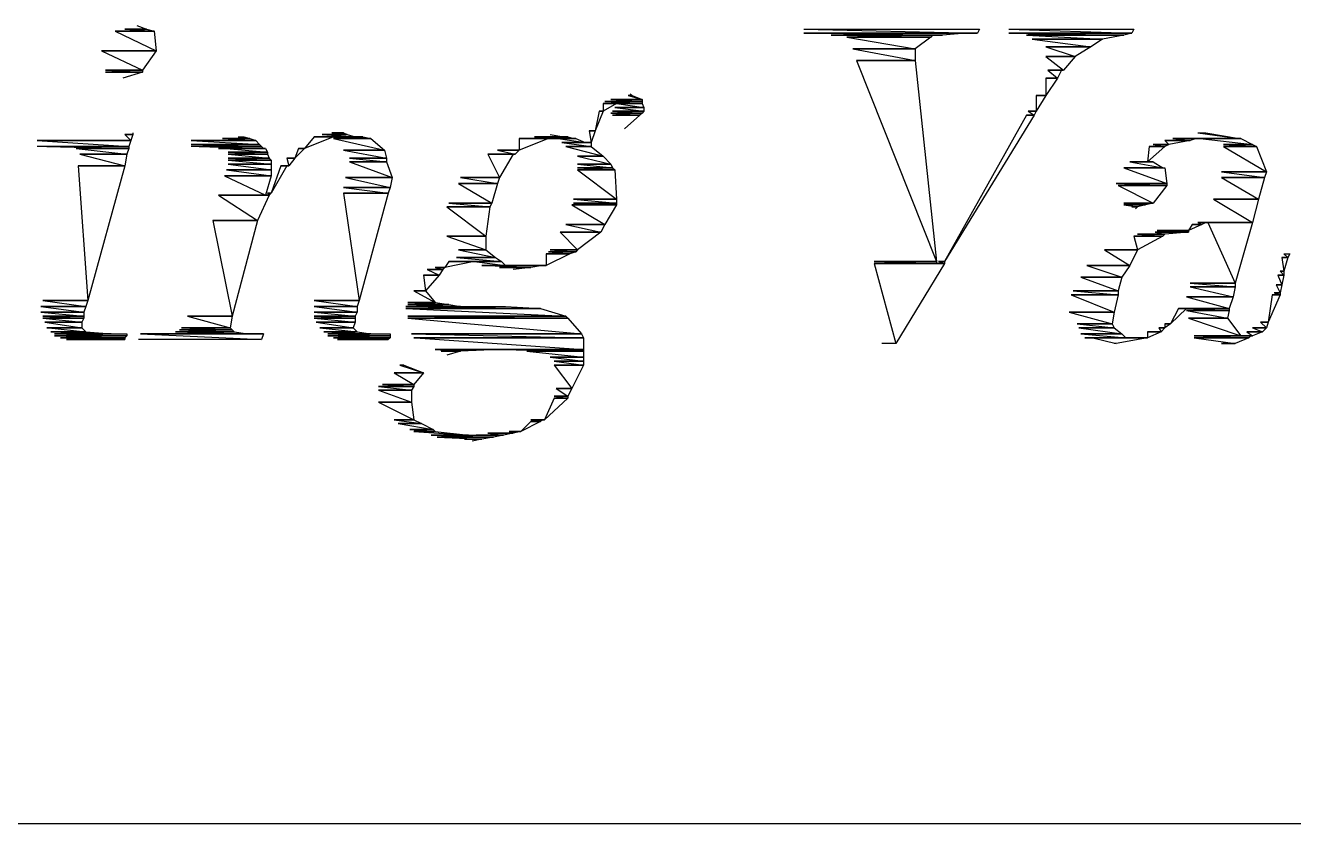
# Model space of a CAD drawing. Header units: millimetres. Extents: x 14 to 201, y 16 to 268.
# Drawn here: x 119.36 to 133.12, y 15.62 to 24.28 of the extents above; entities that cross this region are included whole.
import ezdxf

# ---------------------------------------------------------------- set-up
doc = ezdxf.new("R2010")
doc.units = ezdxf.units.MM
doc.layers.get('0').update_dxf_attribs({"linetype": 'CONTINUOUS'})

msp = doc.modelspace()

# ---------------------------------------------------------------- linework, layer by layer
at = {"color": 251}
for p, q in [((120.671, 24.2356), (120.438, 24.2356)), ((120.438, 24.2356), (120.756, 24.2149)), ((120.438, 24.2356), (120.671, 24.2356)), ((120.566, 24.2783), (120.671, 24.2356)), ((120.671, 24.2356), (120.756, 24.2149)), ((127.805, 24.2356), (129.689, 24.1928)), ((127.805, 24.2356), (129.709, 24.2356)), ((129.709, 24.2356), (129.689, 24.1928)), ((130.026, 24.2356), (131.36, 24.1928)), ((130.026, 24.2356), (131.382, 24.2356)), ((131.382, 24.2356), (131.36, 24.1928)), ((120.756, 24.2149), (120.333, 24.2149)), ((120.333, 24.2149), (120.777, 24.0027)), ((120.333, 24.2149), (120.756, 24.2149)), ((120.756, 24.2149), (120.777, 24.0027)), ((129.689, 24.1928), (127.805, 24.1928)), ((127.805, 24.1928), (129.562, 24.1928)), ((127.805, 24.1928), (129.689, 24.1928)), ((129.562, 24.1928), (128.016, 24.1928)), ((128.016, 24.1928), (129.307, 24.1722)), ((128.016, 24.1928), (129.562, 24.1928)), ((129.307, 24.1722), (128.101, 24.1722)), ((128.101, 24.1722), (129.201, 24.1722)), ((128.101, 24.1722), (129.307, 24.1722)), ((129.201, 24.1722), (128.228, 24.1722)), ((128.228, 24.1722), (129.18, 24.1515)), ((128.228, 24.1722), (129.201, 24.1722)), ((129.18, 24.1515), (128.271, 24.1515)), ((128.271, 24.1515), (129.01, 24.0247)), ((128.271, 24.1515), (129.18, 24.1515)), ((129.18, 24.1515), (129.01, 24.0247)), ((129.201, 24.1722), (129.18, 24.1515)), ((129.307, 24.1722), (129.201, 24.1722)), ((129.562, 24.1928), (129.307, 24.1722)), ((129.689, 24.1928), (129.562, 24.1928)), ((131.36, 24.1928), (130.026, 24.1928)), ((130.026, 24.1928), (131.276, 24.1722)), ((130.026, 24.1928), (131.36, 24.1928)), ((131.276, 24.1722), (130.218, 24.1722)), ((130.218, 24.1722), (131.043, 24.1294)), ((130.218, 24.1722), (131.276, 24.1722)), ((131.043, 24.1294), (130.281, 24.1294)), ((130.281, 24.1294), (130.917, 24.0454)), ((130.281, 24.1294), (131.043, 24.1294)), ((131.043, 24.1294), (130.917, 24.0454)), ((131.276, 24.1722), (131.043, 24.1294)), ((131.36, 24.1928), (131.276, 24.1722)), ((120.777, 24.0027), (120.184, 24.0027)), ((120.184, 24.0027), (120.629, 23.7918)), ((120.184, 24.0027), (120.777, 24.0027)), ((120.777, 24.0027), (120.629, 23.7918)), ((129.01, 24.0247), (128.334, 24.0247)), ((128.334, 24.0247), (129.01, 23.8966)), ((128.334, 24.0247), (129.01, 24.0247)), ((129.01, 24.0247), (129.01, 23.8966)), ((130.917, 24.0454), (130.429, 24.0454)), ((130.429, 24.0454), (130.747, 23.9393)), ((130.429, 24.0454), (130.917, 24.0454)), ((130.917, 24.0454), (130.747, 23.9393)), ((129.01, 23.8966), (128.375, 23.8966)), ((128.375, 23.8966), (129.243, 21.7165)), ((128.375, 23.8966), (129.01, 23.8966)), ((129.01, 23.8966), (129.243, 21.7165)), ((130.747, 23.9393), (130.429, 23.9393)), ((130.429, 23.9393), (130.62, 23.7918)), ((130.429, 23.9393), (130.747, 23.9393)), ((130.747, 23.9393), (130.62, 23.7918)), ((120.629, 23.7918), (120.227, 23.7918)), ((120.227, 23.7918), (120.629, 23.7698)), ((120.227, 23.7918), (120.629, 23.7918)), ((120.227, 23.7698), (120.629, 23.7698)), ((120.629, 23.7698), (120.227, 23.7698)), ((120.629, 23.7698), (120.417, 23.7064)), ((120.629, 23.7918), (120.629, 23.7698)), ((130.555, 23.7064), (130.429, 23.7064)), ((130.429, 23.7064), (130.429, 23.5162)), ((130.429, 23.7064), (130.555, 23.7064)), ((130.555, 23.7064), (130.429, 23.5162)), ((130.62, 23.7918), (130.451, 23.7918)), ((130.451, 23.7918), (130.598, 23.7918)), ((130.451, 23.7918), (130.62, 23.7918)), ((130.451, 23.7918), (130.555, 23.7064)), ((130.451, 23.7918), (130.598, 23.7918)), ((130.598, 23.7918), (130.555, 23.7064)), ((130.62, 23.7918), (130.598, 23.7918)), ((125.921, 23.5369), (125.942, 23.5162)), ((126.048, 23.4322), (125.625, 23.4322)), ((125.625, 23.4322), (125.625, 23.3467)), ((125.625, 23.4322), (125.772, 23.4322)), ((125.772, 23.4322), (125.625, 23.3467)), ((126.048, 23.4528), (125.645, 23.4528)), ((125.645, 23.4528), (126.048, 23.4528)), ((125.645, 23.4528), (126.048, 23.4528)), ((125.645, 23.4528), (126.048, 23.4322)), ((125.645, 23.4528), (126.048, 23.4528)), ((126.048, 23.4735), (125.709, 23.4735)), ((125.709, 23.4735), (126.048, 23.4528)), ((125.709, 23.4735), (126.048, 23.4735)), ((125.772, 23.4322), (126.068, 23.3894)), ((125.772, 23.4322), (126.048, 23.4322)), ((125.942, 23.5162), (125.899, 23.5162)), ((125.899, 23.5162), (126.048, 23.4735)), ((125.899, 23.5162), (125.942, 23.5162)), ((125.942, 23.5162), (126.048, 23.4735)), ((126.048, 23.4735), (126.048, 23.4528)), ((126.048, 23.4528), (126.048, 23.4322)), ((126.048, 23.4322), (126.068, 23.3894)), ((130.429, 23.5162), (130.324, 23.5162)), ((130.324, 23.5162), (130.324, 23.3467)), ((130.324, 23.5162), (130.429, 23.5162)), ((130.429, 23.5162), (130.324, 23.3467)), ((125.582, 23.3467), (125.539, 23.1345)), ((125.625, 23.3467), (125.539, 23.1345)), ((125.625, 23.3467), (125.582, 23.3467)), ((125.582, 23.3467), (125.625, 23.3467)), ((126.048, 23.3261), (125.709, 23.3261)), ((125.709, 23.3261), (126.026, 23.304)), ((125.709, 23.3261), (126.048, 23.3261)), ((126.068, 23.3467), (125.729, 23.3467)), ((125.729, 23.3467), (126.048, 23.3261)), ((125.729, 23.3467), (126.068, 23.3467)), ((125.729, 23.304), (126.026, 23.304)), ((126.026, 23.304), (125.729, 23.304)), ((126.068, 23.3894), (125.752, 23.3894)), ((125.752, 23.3894), (126.068, 23.3467)), ((125.752, 23.3894), (126.068, 23.3894)), ((126.026, 23.304), (125.858, 23.1565)), ((126.048, 23.3261), (126.026, 23.304)), ((126.068, 23.3467), (126.048, 23.3261)), ((126.068, 23.3894), (126.068, 23.3467)), ((130.218, 23.304), (129.329, 21.7165)), ((130.302, 23.304), (129.329, 21.7165)), ((130.302, 23.304), (130.218, 23.304)), ((130.218, 23.304), (130.302, 23.304)), ((130.324, 23.3467), (130.238, 23.3467)), ((130.238, 23.3467), (130.302, 23.304)), ((130.238, 23.3467), (130.324, 23.3467)), ((130.324, 23.3467), (130.302, 23.304)), ((125.539, 23.1345), (125.476, 23.1345)), ((125.476, 23.1345), (125.496, 23.0077)), ((125.476, 23.1345), (125.539, 23.1345)), ((125.539, 23.1345), (125.496, 23.0077)), ((120.501, 23.0298), (119.485, 23.0298)), ((119.485, 23.0298), (120.481, 22.9664)), ((119.485, 23.0298), (120.501, 23.0298)), ((120.523, 23.0932), (120.438, 23.0932)), ((120.438, 23.0932), (120.501, 23.0298)), ((120.438, 23.0932), (120.523, 23.0932)), ((120.501, 23.0298), (120.481, 22.9664)), ((120.523, 23.0932), (120.501, 23.0298)), ((120.523, 23.1138), (120.523, 23.0932)), ((121.857, 23.0298), (121.158, 23.0298)), ((121.158, 23.0298), (121.898, 22.9871)), ((121.158, 23.0298), (121.857, 23.0298)), ((121.898, 22.9871), (121.158, 22.9871)), ((121.158, 22.9871), (121.921, 22.9664)), ((121.158, 22.9871), (121.898, 22.9871)), ((121.857, 23.0298), (121.2, 23.0298)), ((121.2, 23.0298), (121.857, 23.0298)), ((121.2, 23.0298), (121.857, 23.0298)), ((121.792, 23.0504), (121.496, 23.0504)), ((121.496, 23.0504), (121.857, 23.0298)), ((121.496, 23.0504), (121.792, 23.0504)), ((121.666, 23.0711), (121.729, 23.0711)), ((121.666, 23.0711), (121.792, 23.0504)), ((121.666, 23.0711), (121.729, 23.0711)), ((121.729, 23.0711), (121.792, 23.0504)), ((121.792, 23.0504), (121.857, 23.0298)), ((121.857, 23.0298), (121.898, 22.9871)), ((121.898, 22.9871), (121.921, 22.9664)), ((122.491, 23.0711), (122.386, 22.9443)), ((122.703, 23.0711), (122.386, 22.9443)), ((123.02, 23.0711), (122.491, 23.0711)), ((122.491, 23.0711), (122.703, 23.0711)), ((122.936, 23.0711), (122.513, 23.0711)), ((122.513, 23.0711), (123.02, 23.0711)), ((122.513, 23.0711), (123.02, 23.0711)), ((122.851, 23.0932), (122.577, 23.0932)), ((122.577, 23.0932), (122.936, 23.0711)), ((122.577, 23.0932), (122.851, 23.0932)), ((122.809, 23.1138), (122.683, 23.1138)), ((122.683, 23.1138), (122.851, 23.0932)), ((122.683, 23.1138), (122.809, 23.1138)), ((122.703, 23.0711), (123.106, 23.0504)), ((122.703, 23.0711), (123.02, 23.0711)), ((123.106, 23.0504), (122.703, 23.0504)), ((122.703, 23.0504), (123.253, 22.9237)), ((122.703, 23.0504), (123.106, 23.0504)), ((122.787, 23.1138), (122.809, 23.1138)), ((122.809, 23.1138), (122.851, 23.0932)), ((122.851, 23.0932), (122.936, 23.0711)), ((123.02, 23.0711), (123.106, 23.0504)), ((123.106, 23.0504), (123.253, 22.9237)), ((125.032, 23.0504), (124.714, 23.0504)), ((124.714, 23.0504), (124.714, 22.9237)), ((124.714, 23.0504), (125.032, 23.0504)), ((125.032, 23.0504), (124.714, 22.9237)), ((125.306, 23.0504), (124.757, 23.0504)), ((124.757, 23.0504), (125.032, 23.0504)), ((124.757, 23.0504), (125.032, 23.0504)), ((125.243, 23.0711), (124.883, 23.0711)), ((124.883, 23.0711), (125.306, 23.0504)), ((124.883, 23.0711), (125.243, 23.0711)), ((125.2, 23.0711), (124.926, 23.0711)), ((124.926, 23.0711), (125.243, 23.0711)), ((124.926, 23.0711), (125.243, 23.0711)), ((125.032, 23.0504), (125.329, 23.0504)), ((125.032, 23.0504), (125.329, 23.0504)), ((125.053, 23.0932), (125.2, 23.0711)), ((125.329, 23.0504), (125.137, 23.0504)), ((125.137, 23.0504), (125.433, 23.0077)), ((125.137, 23.0504), (125.329, 23.0504)), ((125.433, 23.0077), (125.18, 23.0077)), ((125.18, 23.0077), (125.433, 23.0077)), ((125.18, 23.0077), (125.433, 23.0077)), ((125.18, 23.0077), (125.496, 22.9664)), ((125.18, 23.0077), (125.496, 23.0077)), ((125.243, 23.0711), (125.306, 23.0504)), ((125.329, 23.0504), (125.433, 23.0077)), ((125.496, 23.0077), (125.433, 23.0077)), ((125.433, 23.0077), (125.496, 23.0077)), ((125.433, 23.0077), (125.496, 23.0077)), ((125.496, 23.0077), (125.496, 22.9664)), ((131.763, 22.9871), (131.593, 22.9871)), ((131.593, 22.9871), (131.72, 22.9664)), ((131.593, 22.9871), (131.763, 22.9871)), ((131.995, 23.0298), (131.72, 23.0298)), ((131.72, 23.0298), (131.763, 22.9871)), ((131.72, 23.0298), (131.995, 23.0298)), ((131.763, 22.9871), (131.72, 22.9664)), ((131.995, 23.0298), (131.763, 22.9871)), ((132.059, 23.0504), (131.805, 23.0504)), ((131.805, 23.0504), (131.995, 23.0298)), ((131.805, 23.0504), (132.059, 23.0504)), ((132.525, 23.0504), (131.826, 23.0504)), ((131.826, 23.0504), (132.059, 23.0504)), ((131.826, 23.0504), (132.079, 23.0504)), ((132.525, 23.0504), (131.846, 23.0504)), ((131.846, 23.0504), (132.525, 23.0504)), ((131.846, 23.0504), (132.525, 23.0504)), ((132.059, 23.0504), (131.995, 23.0298)), ((132.079, 23.0504), (132.059, 23.0504)), ((132.079, 23.1138), (132.525, 23.0504)), ((132.079, 23.1138), (132.165, 23.1138)), ((132.079, 23.0504), (132.545, 23.0504)), ((132.079, 23.0504), (132.545, 23.0504)), ((132.545, 23.0504), (132.102, 23.0504)), ((132.102, 23.0504), (132.672, 22.9871)), ((132.102, 23.0504), (132.545, 23.0504)), ((132.165, 23.1138), (132.525, 23.0504)), ((132.672, 22.9871), (132.355, 22.9871)), ((132.355, 22.9871), (132.715, 22.9664)), ((132.355, 22.9871), (132.672, 22.9871)), ((132.545, 23.0504), (132.672, 22.9871)), ((132.672, 22.9871), (132.715, 22.9664)), ((120.481, 22.9664), (119.485, 22.9664)), ((119.592, 22.9664), (120.481, 22.9443)), ((119.592, 22.9664), (120.481, 22.9664)), ((120.481, 22.9443), (119.908, 22.9443)), ((119.908, 22.9443), (120.46, 22.881)), ((119.908, 22.9443), (120.481, 22.9443)), ((120.46, 22.881), (119.951, 22.881)), ((119.951, 22.881), (120.438, 22.7542)), ((119.951, 22.881), (120.46, 22.881)), ((120.46, 22.881), (120.438, 22.7542)), ((120.481, 22.9443), (120.46, 22.881)), ((120.481, 22.9664), (120.481, 22.9443)), ((121.921, 22.9664), (121.158, 22.9664)), ((121.243, 22.9664), (121.941, 22.9443)), ((121.243, 22.9664), (121.921, 22.9664)), ((121.941, 22.9443), (121.455, 22.9443)), ((121.455, 22.9443), (121.962, 22.9443)), ((121.455, 22.9443), (121.962, 22.9443)), ((121.962, 22.9443), (121.539, 22.9443)), ((121.539, 22.9443), (121.984, 22.903)), ((121.539, 22.9443), (121.962, 22.9443)), ((121.984, 22.903), (121.559, 22.903)), ((121.559, 22.903), (121.984, 22.881)), ((121.559, 22.903), (121.984, 22.903)), ((121.984, 22.881), (121.559, 22.881)), ((121.559, 22.881), (122.005, 22.8382)), ((121.559, 22.881), (121.984, 22.881)), ((121.921, 22.9664), (121.941, 22.9443)), ((121.962, 22.9443), (121.984, 22.903)), ((121.984, 22.903), (121.984, 22.881)), ((121.984, 22.881), (122.005, 22.8382)), ((122.321, 22.9443), (122.28, 22.8382)), ((122.386, 22.9443), (122.28, 22.8382)), ((122.386, 22.9443), (122.321, 22.9443)), ((122.321, 22.9443), (122.386, 22.9443)), ((123.253, 22.9237), (122.809, 22.9237)), ((122.809, 22.9237), (123.275, 22.8382)), ((122.809, 22.9237), (123.253, 22.9237)), ((123.253, 22.9237), (123.275, 22.8382)), ((124.671, 22.881), (124.375, 22.881)), ((124.375, 22.881), (124.65, 22.881)), ((124.375, 22.881), (124.671, 22.881)), ((124.375, 22.881), (124.503, 22.6274)), ((124.375, 22.881), (124.65, 22.881)), ((124.714, 22.9237), (124.481, 22.9237)), ((124.481, 22.9237), (124.671, 22.881)), ((124.481, 22.9237), (124.714, 22.9237)), ((124.65, 22.881), (124.503, 22.6274)), ((124.671, 22.881), (124.65, 22.881)), ((124.714, 22.9237), (124.671, 22.881)), ((125.496, 22.9664), (125.222, 22.9664)), ((125.222, 22.9664), (125.625, 22.8603)), ((125.222, 22.9664), (125.496, 22.9664)), ((125.625, 22.8603), (125.349, 22.8603)), ((125.349, 22.8603), (125.709, 22.7748)), ((125.349, 22.8603), (125.625, 22.8603)), ((125.496, 22.9664), (125.625, 22.8603)), ((125.625, 22.8603), (125.709, 22.7748)), ((131.55, 22.9664), (131.53, 22.7969)), ((131.72, 22.9664), (131.53, 22.7969)), ((131.72, 22.9664), (131.55, 22.9664)), ((131.55, 22.9664), (131.72, 22.9664)), ((132.715, 22.9664), (132.355, 22.9664)), ((132.355, 22.9664), (132.821, 22.6908)), ((132.355, 22.9664), (132.715, 22.9664)), ((132.715, 22.9664), (132.821, 22.6908)), ((120.438, 22.7542), (119.931, 22.7542)), ((119.931, 22.7542), (120.037, 21.2935)), ((119.931, 22.7542), (120.438, 22.7542)), ((120.438, 22.7542), (120.037, 21.2935)), ((122.025, 22.7114), (121.539, 22.7114)), ((121.539, 22.7114), (122.025, 22.7114)), ((121.539, 22.7114), (122.025, 22.7114)), ((121.539, 22.7114), (122.025, 22.6481)), ((121.539, 22.7114), (122.025, 22.7114)), ((122.005, 22.8382), (121.559, 22.8382)), ((121.559, 22.8382), (122.025, 22.8176)), ((121.559, 22.8382), (122.005, 22.8382)), ((122.025, 22.8176), (121.559, 22.8176)), ((121.559, 22.8176), (122.025, 22.7748)), ((121.559, 22.8176), (122.025, 22.8176)), ((122.025, 22.7748), (121.559, 22.7748)), ((121.559, 22.7748), (122.025, 22.7114)), ((121.559, 22.7748), (122.025, 22.7748)), ((122.005, 22.8382), (122.025, 22.8176)), ((122.025, 22.8176), (122.025, 22.7748)), ((122.025, 22.7748), (122.025, 22.7114)), ((122.131, 22.7542), (122.025, 22.4579)), ((122.195, 22.7542), (122.025, 22.4579)), ((122.025, 22.7114), (122.025, 22.6481)), ((122.217, 22.7542), (122.131, 22.7542)), ((122.131, 22.7542), (122.195, 22.7542)), ((122.131, 22.7542), (122.217, 22.7542)), ((122.131, 22.7542), (122.195, 22.7542)), ((122.28, 22.8382), (122.195, 22.8382)), ((122.195, 22.8382), (122.217, 22.7542)), ((122.195, 22.8382), (122.28, 22.8382)), ((122.217, 22.7542), (122.195, 22.7542)), ((122.28, 22.8382), (122.217, 22.7542)), ((123.275, 22.8382), (122.873, 22.8382)), ((122.873, 22.8382), (123.275, 22.7969)), ((122.873, 22.8382), (123.275, 22.8382)), ((123.275, 22.7969), (122.873, 22.7969)), ((122.873, 22.7969), (123.339, 22.6274)), ((122.873, 22.7969), (123.275, 22.7969)), ((123.275, 22.8382), (123.275, 22.7969)), ((123.275, 22.7969), (123.339, 22.6274)), ((125.709, 22.7748), (125.349, 22.7748)), ((125.349, 22.7748), (125.729, 22.7335)), ((125.349, 22.7748), (125.709, 22.7748)), ((125.729, 22.7335), (125.349, 22.7335)), ((125.349, 22.7335), (125.752, 22.7114)), ((125.349, 22.7335), (125.729, 22.7335)), ((125.752, 22.7114), (125.349, 22.7114)), ((125.349, 22.7114), (125.772, 22.3945)), ((125.349, 22.7114), (125.752, 22.7114)), ((125.709, 22.7748), (125.729, 22.7335)), ((125.729, 22.7335), (125.752, 22.7114)), ((125.752, 22.7114), (125.772, 22.3945)), ((131.699, 22.7335), (131.276, 22.7335)), ((131.276, 22.7335), (131.72, 22.7335)), ((131.276, 22.7335), (131.72, 22.7335)), ((131.276, 22.7335), (131.742, 22.564)), ((131.276, 22.7335), (131.72, 22.7335)), ((131.53, 22.7969), (131.34, 22.7969)), ((131.34, 22.7969), (131.699, 22.7335)), ((131.34, 22.7969), (131.593, 22.7969)), ((131.53, 22.7969), (131.36, 22.7969)), ((131.36, 22.7969), (131.53, 22.7969)), ((131.36, 22.7969), (131.53, 22.7969)), ((131.593, 22.7969), (131.53, 22.7969)), ((131.572, 22.7969), (131.593, 22.7969)), ((131.593, 22.7969), (131.699, 22.7335)), ((131.72, 22.7335), (131.742, 22.564)), ((122.025, 22.6481), (121.518, 22.6481)), ((121.518, 22.6481), (121.962, 22.4372)), ((121.518, 22.6481), (122.025, 22.6481)), ((122.025, 22.6481), (121.962, 22.4372)), ((123.339, 22.6274), (122.83, 22.6274)), ((122.83, 22.6274), (123.317, 22.5213)), ((122.83, 22.6274), (123.339, 22.6274)), ((123.339, 22.6274), (123.317, 22.5213)), ((124.481, 22.564), (124.058, 22.564)), ((124.058, 22.564), (124.418, 22.3518)), ((124.058, 22.564), (124.481, 22.564)), ((124.503, 22.6274), (124.079, 22.6274)), ((124.079, 22.6274), (124.481, 22.564)), ((124.079, 22.6274), (124.503, 22.6274)), ((124.481, 22.564), (124.418, 22.3518)), ((124.503, 22.6274), (124.481, 22.564)), ((131.742, 22.564), (131.191, 22.564)), ((131.191, 22.564), (131.742, 22.5419)), ((131.191, 22.564), (131.742, 22.564)), ((131.742, 22.564), (131.742, 22.5419)), ((132.821, 22.6908), (132.334, 22.6908)), ((132.334, 22.6908), (132.821, 22.6908)), ((132.334, 22.6908), (132.821, 22.6908)), ((132.334, 22.6908), (132.8, 22.6274)), ((132.334, 22.6908), (132.821, 22.6908)), ((132.8, 22.6274), (132.334, 22.6274)), ((132.334, 22.6274), (132.737, 22.3945)), ((132.334, 22.6274), (132.8, 22.6274)), ((132.8, 22.6274), (132.737, 22.3945)), ((132.821, 22.6908), (132.8, 22.6274)), ((121.962, 22.4372), (121.455, 22.4372)), ((121.455, 22.4372), (121.878, 22.1616)), ((121.455, 22.4372), (122.005, 22.4372)), ((122.005, 22.4372), (121.878, 22.1616)), ((122.005, 22.4372), (121.962, 22.4372)), ((122.025, 22.4579), (121.984, 22.4579)), ((121.984, 22.4579), (122.005, 22.4372)), ((121.984, 22.4579), (122.025, 22.4579)), ((122.025, 22.4579), (122.005, 22.4372)), ((123.317, 22.5213), (122.809, 22.5213)), ((122.809, 22.5213), (123.296, 22.4579)), ((122.809, 22.5213), (123.317, 22.5213)), ((123.296, 22.4579), (122.809, 22.4579)), ((122.809, 22.4579), (122.979, 21.2935)), ((122.809, 22.4579), (123.296, 22.4579)), ((123.296, 22.4579), (122.979, 21.2935)), ((123.317, 22.5213), (123.296, 22.4579)), ((131.742, 22.5419), (131.213, 22.5419)), ((131.213, 22.5419), (131.593, 22.3518)), ((131.213, 22.5419), (131.742, 22.5419)), ((131.742, 22.5419), (131.593, 22.3518)), ((124.397, 22.3091), (123.931, 22.3091)), ((123.931, 22.3091), (124.397, 22.3091)), ((123.931, 22.3091), (124.397, 22.3091)), ((123.931, 22.3091), (124.354, 21.9921)), ((123.931, 22.3091), (124.397, 22.3091)), ((124.418, 22.3518), (123.952, 22.3518)), ((123.952, 22.3518), (124.397, 22.3091)), ((123.952, 22.3518), (124.418, 22.3518)), ((124.397, 22.3091), (124.354, 21.9921)), ((124.418, 22.3518), (124.397, 22.3091)), ((125.772, 22.3311), (125.286, 22.3311)), ((125.286, 22.3311), (125.645, 22.1189)), ((125.286, 22.3311), (125.772, 22.3311)), ((125.772, 22.3945), (125.306, 22.3945)), ((125.306, 22.3945), (125.772, 22.3518)), ((125.306, 22.3945), (125.772, 22.3945)), ((125.772, 22.3518), (125.306, 22.3518)), ((125.306, 22.3518), (125.772, 22.3311)), ((125.306, 22.3518), (125.772, 22.3518)), ((125.772, 22.3311), (125.645, 22.1189)), ((125.772, 22.3945), (125.772, 22.3518)), ((125.772, 22.3518), (125.772, 22.3311)), ((131.593, 22.3518), (131.276, 22.3518)), ((131.276, 22.3518), (131.509, 22.3311)), ((131.276, 22.3518), (131.593, 22.3518)), ((131.509, 22.3311), (131.276, 22.3311)), ((131.276, 22.3311), (131.423, 22.3091)), ((131.276, 22.3311), (131.509, 22.3311)), ((131.36, 22.3091), (131.423, 22.3091)), ((131.423, 22.3091), (131.36, 22.3091)), ((131.423, 22.3091), (131.403, 22.2884)), ((131.509, 22.3311), (131.423, 22.3091)), ((131.593, 22.3518), (131.509, 22.3311)), ((132.737, 22.3945), (132.249, 22.3945)), ((132.249, 22.3945), (132.672, 22.1409)), ((132.249, 22.3945), (132.737, 22.3945)), ((132.737, 22.3945), (132.672, 22.1409)), ((121.878, 22.1616), (121.392, 22.1616)), ((121.392, 22.1616), (121.602, 21.1239)), ((121.392, 22.1616), (121.878, 22.1616)), ((121.878, 22.1616), (121.602, 21.1239)), ((125.603, 22.0348), (125.159, 22.0348)), ((125.159, 22.0348), (125.349, 21.8447)), ((125.159, 22.0348), (125.603, 22.0348)), ((125.645, 22.1189), (125.222, 22.1189)), ((125.222, 22.1189), (125.603, 22.0348)), ((125.222, 22.1189), (125.645, 22.1189)), ((125.603, 22.0348), (125.349, 21.8447)), ((125.645, 22.1189), (125.603, 22.0348)), ((131.975, 22.0348), (131.614, 22.0348)), ((131.614, 22.0348), (131.72, 22.0128)), ((131.614, 22.0348), (131.975, 22.0348)), ((131.975, 22.0555), (131.636, 22.0555)), ((131.636, 22.0555), (131.975, 22.0348)), ((131.636, 22.0555), (131.975, 22.0555)), ((131.975, 22.0348), (131.72, 22.0128)), ((132.016, 22.1189), (131.975, 22.0555)), ((132.122, 22.1189), (131.975, 22.0555)), ((131.975, 22.0555), (131.975, 22.0348)), ((132.122, 22.1189), (132.016, 22.1189)), ((132.016, 22.1189), (132.122, 22.1189)), ((132.672, 22.1409), (132.079, 22.1409)), ((132.079, 22.1409), (132.165, 22.1409)), ((132.079, 22.1409), (132.185, 22.1409)), ((132.079, 22.1409), (132.122, 22.1189)), ((132.079, 22.1409), (132.165, 22.1409)), ((132.165, 22.1409), (132.122, 22.1189)), ((132.185, 22.1409), (132.165, 22.1409)), ((132.185, 22.1409), (132.672, 22.1409)), ((132.185, 22.1409), (132.672, 22.1409)), ((132.185, 22.1409), (132.482, 21.4836)), ((132.185, 22.1409), (132.672, 22.1409)), ((132.672, 22.1409), (132.482, 21.4836)), ((124.354, 21.9921), (123.931, 21.9921)), ((123.931, 21.9921), (124.354, 21.9921)), ((123.931, 21.9921), (124.354, 21.9921)), ((123.931, 21.9921), (124.354, 21.8447)), ((123.931, 21.9921), (124.354, 21.9921)), ((124.354, 21.9921), (124.354, 21.8447)), ((131.699, 21.9921), (131.382, 21.9921)), ((131.382, 21.9921), (131.423, 21.8447)), ((131.382, 21.9921), (131.699, 21.9921)), ((131.72, 22.0128), (131.423, 22.0128)), ((131.423, 22.0128), (131.699, 21.9921)), ((131.423, 22.0128), (131.72, 22.0128)), ((131.699, 21.9921), (131.423, 21.8447)), ((131.72, 22.0128), (131.699, 21.9921)), ((124.46, 21.7592), (124.037, 21.7592)), ((124.037, 21.7592), (124.524, 21.7165)), ((124.037, 21.7592), (124.46, 21.7592)), ((124.354, 21.8447), (124.058, 21.8447)), ((124.058, 21.8447), (124.46, 21.7592)), ((124.058, 21.8447), (124.354, 21.8447)), ((124.46, 21.7592), (124.142, 21.7592)), ((124.142, 21.7592), (124.46, 21.7592)), ((124.142, 21.7592), (124.46, 21.7592)), ((124.354, 21.8447), (124.46, 21.7592)), ((124.46, 21.7592), (124.524, 21.7165)), ((125.264, 21.8019), (125.01, 21.8019)), ((125.01, 21.8019), (125.01, 21.6752)), ((125.01, 21.8019), (125.264, 21.8019)), ((125.264, 21.8019), (125.01, 21.6752)), ((125.329, 21.8226), (125.032, 21.8226)), ((125.032, 21.8226), (125.264, 21.8019)), ((125.032, 21.8226), (125.329, 21.8226)), ((125.349, 21.8447), (125.053, 21.8447)), ((125.053, 21.8447), (125.329, 21.8226)), ((125.053, 21.8447), (125.349, 21.8447)), ((125.329, 21.8226), (125.264, 21.8019)), ((125.349, 21.8447), (125.329, 21.8226)), ((131.423, 21.8447), (131.064, 21.8447)), ((131.064, 21.8447), (131.423, 21.8447)), ((131.064, 21.8447), (131.423, 21.8447)), ((131.064, 21.8447), (131.34, 21.6752)), ((131.064, 21.8447), (131.423, 21.8447)), ((131.423, 21.8447), (131.34, 21.6752)), ((133.054, 21.7592), (132.99, 21.7592)), ((132.99, 21.7592), (133.011, 21.6118)), ((132.99, 21.7592), (133.054, 21.7592)), ((133.011, 21.8019), (133.054, 21.7592)), ((133.011, 21.8019), (133.074, 21.8019)), ((133.054, 21.7592), (133.011, 21.6118)), ((133.074, 21.8019), (133.054, 21.7592)), ((123.888, 21.6324), (123.719, 21.6324)), ((123.719, 21.6324), (123.846, 21.569)), ((123.719, 21.6324), (123.888, 21.6324)), ((123.909, 21.6531), (123.804, 21.6531)), ((123.804, 21.6531), (123.888, 21.6324)), ((123.804, 21.6531), (123.909, 21.6531)), ((123.888, 21.6324), (123.846, 21.569)), ((123.909, 21.6531), (123.888, 21.6324)), ((123.952, 21.7165), (123.909, 21.6531)), ((124.228, 21.7165), (123.909, 21.6531)), ((124.524, 21.7165), (123.952, 21.7165)), ((123.952, 21.7165), (124.228, 21.7165)), ((124.228, 21.7165), (124.567, 21.6752)), ((124.228, 21.7165), (124.524, 21.7165)), ((124.567, 21.6752), (124.311, 21.6752)), ((124.311, 21.6752), (124.671, 21.6752)), ((124.311, 21.6752), (124.671, 21.6752)), ((124.671, 21.6752), (124.333, 21.6752)), ((124.333, 21.6752), (124.967, 21.6752)), ((124.333, 21.6752), (124.99, 21.6752)), ((124.967, 21.6752), (124.375, 21.6752)), ((124.375, 21.6752), (124.841, 21.6531)), ((124.375, 21.6752), (124.967, 21.6752)), ((124.503, 21.6531), (124.841, 21.6531)), ((124.841, 21.6531), (124.503, 21.6531)), ((124.524, 21.7165), (124.567, 21.6752)), ((124.841, 21.6531), (124.65, 21.6324)), ((124.99, 21.6752), (124.671, 21.6752)), ((125.01, 21.6752), (124.693, 21.6752)), ((124.693, 21.6752), (124.99, 21.6752)), ((124.693, 21.6752), (125.01, 21.6752)), ((124.967, 21.6752), (124.841, 21.6531)), ((124.99, 21.6752), (124.967, 21.6752)), ((125.01, 21.6752), (124.99, 21.6752)), ((129.243, 21.7165), (128.567, 21.7165)), ((128.567, 21.7165), (129.243, 21.6958)), ((128.567, 21.7165), (129.243, 21.7165)), ((129.243, 21.6958), (128.567, 21.6958)), ((128.567, 21.6958), (128.8, 20.8277)), ((128.567, 21.6958), (129.329, 21.6958)), ((129.329, 21.6958), (128.8, 20.8277)), ((129.243, 21.7165), (129.243, 21.6958)), ((129.329, 21.6958), (129.243, 21.6958)), ((129.329, 21.7165), (129.266, 21.7165)), ((129.266, 21.7165), (129.329, 21.6958)), ((129.266, 21.7165), (129.329, 21.7165)), ((129.329, 21.7165), (129.329, 21.6958)), ((131.34, 21.6752), (130.874, 21.6752)), ((130.874, 21.6752), (131.254, 21.547)), ((130.874, 21.6752), (131.34, 21.6752)), ((131.34, 21.6752), (131.254, 21.547)), ((133.011, 21.6118), (132.97, 21.6118)), ((132.97, 21.6118), (133.011, 21.569)), ((132.97, 21.6118), (133.011, 21.6118)), ((133.011, 21.6118), (133.011, 21.569)), ((123.846, 21.569), (123.676, 21.569)), ((123.676, 21.569), (123.698, 21.3996)), ((123.676, 21.569), (123.846, 21.569)), ((123.846, 21.569), (123.698, 21.3996)), ((131.254, 21.547), (130.81, 21.547)), ((130.81, 21.547), (131.213, 21.3996)), ((130.81, 21.547), (131.254, 21.547)), ((131.254, 21.547), (131.213, 21.3996)), ((132.482, 21.4836), (131.995, 21.4836)), ((131.995, 21.4836), (132.482, 21.4423)), ((131.995, 21.4836), (132.482, 21.4836)), ((132.482, 21.4836), (132.482, 21.4423)), ((133.011, 21.569), (132.947, 21.569)), ((132.947, 21.569), (132.99, 21.4629)), ((132.947, 21.569), (133.011, 21.569)), ((133.011, 21.569), (132.99, 21.4629)), ((123.698, 21.3996), (123.571, 21.3996)), ((123.571, 21.3996), (123.804, 21.2728)), ((123.571, 21.3996), (123.698, 21.3996)), ((123.698, 21.3996), (123.804, 21.2728)), ((131.213, 21.3568), (130.704, 21.3568)), ((130.704, 21.3568), (131.17, 21.1667)), ((130.704, 21.3568), (131.213, 21.3568)), ((131.213, 21.3996), (130.725, 21.3996)), ((130.725, 21.3996), (131.213, 21.3568)), ((130.725, 21.3996), (131.213, 21.3996)), ((131.213, 21.3568), (131.17, 21.1667)), ((131.213, 21.3996), (131.213, 21.3568)), ((132.461, 21.3362), (131.953, 21.3362)), ((131.953, 21.3362), (132.418, 21.2094)), ((131.953, 21.3362), (132.461, 21.3362)), ((132.482, 21.4423), (131.995, 21.4423)), ((131.995, 21.4423), (132.461, 21.3362)), ((131.995, 21.4423), (132.482, 21.4423)), ((132.461, 21.3362), (132.418, 21.2094)), ((132.482, 21.4423), (132.461, 21.3362)), ((132.884, 21.3568), (132.842, 21.0606)), ((132.97, 21.3568), (132.842, 21.0606)), ((132.97, 21.3568), (132.884, 21.3568)), ((132.884, 21.3568), (132.97, 21.3568)), ((132.97, 21.3789), (132.905, 21.3789)), ((132.905, 21.3789), (132.97, 21.3568)), ((132.905, 21.3789), (132.97, 21.3789)), ((132.99, 21.4629), (132.927, 21.4629)), ((132.927, 21.4629), (132.97, 21.3789)), ((132.927, 21.4629), (132.99, 21.4629)), ((132.99, 21.4629), (132.97, 21.3789)), ((132.97, 21.3789), (132.97, 21.3568)), ((120.015, 21.2301), (119.528, 21.2301)), ((119.528, 21.2301), (119.994, 21.1667)), ((119.528, 21.2301), (120.015, 21.2301)), ((120.037, 21.2935), (119.549, 21.2935)), ((119.549, 21.2935), (120.015, 21.2301)), ((119.549, 21.2935), (120.037, 21.2935)), ((120.015, 21.2301), (119.994, 21.1667)), ((120.037, 21.2935), (120.015, 21.2301)), ((122.979, 21.2935), (122.491, 21.2935)), ((122.491, 21.2935), (122.957, 21.2301)), ((122.491, 21.2935), (122.979, 21.2935)), ((122.957, 21.2301), (122.491, 21.2301)), ((122.491, 21.2301), (122.957, 21.1667)), ((122.491, 21.2301), (122.957, 21.2301)), ((122.979, 21.2935), (122.957, 21.2301)), ((122.957, 21.2301), (122.957, 21.1667)), ((124.079, 21.2301), (123.486, 21.2301)), ((123.486, 21.2301), (124.27, 21.2301)), ((123.486, 21.2301), (124.27, 21.2301)), ((123.486, 21.2301), (124.947, 21.2094)), ((123.486, 21.2301), (124.567, 21.2301)), ((124.947, 21.2094), (123.486, 21.2094)), ((123.486, 21.2094), (125.222, 21.1239)), ((123.486, 21.2094), (124.947, 21.2094)), ((123.804, 21.2728), (123.508, 21.2728)), ((123.508, 21.2728), (123.952, 21.2507)), ((123.508, 21.2728), (123.804, 21.2728)), ((123.952, 21.2507), (123.508, 21.2507)), ((123.508, 21.2507), (124.079, 21.2301)), ((123.508, 21.2507), (123.952, 21.2507)), ((123.804, 21.2728), (123.952, 21.2507)), ((123.952, 21.2507), (124.079, 21.2301)), ((124.567, 21.2301), (124.947, 21.2094)), ((124.947, 21.2094), (125.222, 21.1239)), ((131.869, 21.2094), (131.783, 21.0399)), ((131.953, 21.2094), (131.783, 21.0399)), ((132.418, 21.2094), (131.869, 21.2094)), ((131.869, 21.2094), (131.953, 21.2094)), ((131.953, 21.2094), (132.418, 21.1873)), ((131.953, 21.2094), (132.418, 21.2094)), ((132.418, 21.2094), (132.418, 21.1873)), ((119.994, 21.1667), (119.528, 21.1667)), ((119.528, 21.1667), (119.994, 21.1239)), ((119.528, 21.1667), (119.994, 21.1667)), ((119.994, 21.1239), (119.549, 21.1239)), ((119.549, 21.1239), (119.994, 21.1033)), ((119.549, 21.1239), (119.994, 21.1239)), ((119.994, 21.1033), (119.549, 21.1033)), ((119.549, 21.1033), (119.972, 21.0606)), ((119.549, 21.1033), (119.994, 21.1033)), ((119.972, 21.0606), (119.571, 21.0606)), ((119.571, 21.0606), (119.972, 20.9972)), ((119.571, 21.0606), (119.972, 21.0606)), ((119.994, 21.1033), (119.972, 21.0606)), ((119.972, 21.0606), (119.972, 20.9972)), ((119.994, 21.1667), (119.994, 21.1239)), ((119.994, 21.1239), (119.994, 21.1033)), ((121.602, 21.1239), (121.116, 21.1239)), ((121.116, 21.1239), (121.582, 20.9972)), ((121.116, 21.1239), (121.602, 21.1239)), ((121.602, 21.1239), (121.582, 20.9972)), ((122.957, 21.1667), (122.491, 21.1667)), ((122.491, 21.1667), (122.936, 21.1239)), ((122.491, 21.1667), (122.957, 21.1667)), ((122.936, 21.1239), (122.491, 21.1239)), ((122.491, 21.1239), (122.936, 21.1033)), ((122.491, 21.1239), (122.936, 21.1239)), ((122.936, 21.1033), (122.491, 21.1033)), ((122.491, 21.1033), (122.936, 21.0606)), ((122.491, 21.1033), (122.936, 21.1033)), ((122.936, 21.0606), (122.513, 21.0606)), ((122.513, 21.0606), (122.916, 20.9972)), ((122.513, 21.0606), (122.936, 21.0606)), ((122.936, 21.0606), (122.916, 20.9972)), ((122.957, 21.1667), (122.936, 21.1239)), ((122.936, 21.1239), (122.936, 21.1033)), ((122.936, 21.1033), (122.936, 21.0606)), ((125.222, 21.1239), (123.508, 21.1239)), ((123.508, 21.1239), (125.243, 21.1033)), ((123.508, 21.1239), (125.222, 21.1239)), ((125.243, 21.1033), (123.508, 21.1033)), ((123.508, 21.1033), (125.392, 20.9338)), ((123.508, 21.1033), (125.243, 21.1033)), ((125.222, 21.1239), (125.243, 21.1033)), ((125.243, 21.1033), (125.392, 20.9338)), ((131.17, 21.1667), (130.683, 21.1667)), ((130.683, 21.1667), (131.149, 21.0399)), ((130.683, 21.1667), (131.17, 21.1667)), ((131.17, 21.1667), (131.149, 21.0399)), ((132.418, 21.1873), (131.953, 21.1873)), ((131.953, 21.1873), (132.398, 21.1033)), ((131.953, 21.1873), (132.418, 21.1873)), ((132.398, 21.1033), (131.975, 21.1033)), ((131.975, 21.1033), (132.545, 20.9131)), ((131.975, 21.1033), (132.398, 21.1033)), ((132.418, 21.1873), (132.398, 21.1033)), ((132.398, 21.1033), (132.545, 20.9131)), ((132.842, 21.0606), (132.757, 21.0606)), ((132.757, 21.0606), (132.821, 20.9972)), ((132.757, 21.0606), (132.842, 21.0606)), ((132.842, 21.0606), (132.821, 20.9972)), ((119.972, 20.9972), (119.592, 20.9972)), ((119.592, 20.9972), (119.972, 20.9972)), ((119.592, 20.9972), (119.972, 20.9972)), ((119.972, 20.9972), (119.612, 20.9972)), ((119.612, 20.9972), (120.015, 20.9544)), ((119.612, 20.9972), (119.972, 20.9972)), ((120.015, 20.9544), (119.634, 20.9544)), ((119.634, 20.9544), (120.015, 20.9544)), ((119.634, 20.9544), (120.015, 20.9544)), ((119.634, 20.9544), (120.29, 20.9338)), ((119.634, 20.9544), (120.015, 20.9544)), ((120.29, 20.9338), (119.676, 20.9338)), ((119.676, 20.9338), (120.46, 20.9131)), ((119.676, 20.9338), (120.46, 20.9338)), ((120.46, 20.9131), (119.676, 20.9131)), ((119.676, 20.9131), (120.438, 20.8911)), ((119.676, 20.9131), (120.46, 20.9131)), ((119.972, 20.9972), (120.015, 20.9544)), ((120.015, 20.9544), (120.29, 20.9338)), ((120.46, 20.9131), (120.438, 20.8911)), ((120.46, 20.9338), (120.46, 20.9131)), ((121.941, 20.9338), (120.607, 20.9338)), ((120.607, 20.9338), (121.921, 20.8704)), ((120.607, 20.9338), (121.941, 20.9338)), ((121.772, 20.9338), (120.84, 20.9338)), ((120.84, 20.9338), (121.941, 20.9338)), ((120.84, 20.9338), (121.941, 20.9338)), ((121.624, 20.9544), (120.989, 20.9544)), ((120.989, 20.9544), (121.772, 20.9338)), ((120.989, 20.9544), (121.624, 20.9544)), ((121.602, 20.9765), (121.03, 20.9765)), ((121.03, 20.9765), (121.624, 20.9544)), ((121.03, 20.9765), (121.602, 20.9765)), ((121.582, 20.9972), (121.053, 20.9972)), ((121.053, 20.9972), (121.602, 20.9765)), ((121.053, 20.9972), (121.582, 20.9972)), ((121.582, 20.9972), (121.602, 20.9765)), ((121.602, 20.9765), (121.624, 20.9544)), ((121.624, 20.9544), (121.772, 20.9338)), ((121.941, 20.9338), (121.921, 20.8704)), ((122.916, 20.9972), (122.554, 20.9972)), ((122.554, 20.9972), (122.916, 20.9972)), ((122.554, 20.9972), (122.916, 20.9972)), ((122.554, 20.9972), (122.957, 20.9544)), ((122.554, 20.9972), (122.916, 20.9972)), ((122.957, 20.9544), (122.597, 20.9544)), ((122.597, 20.9544), (122.957, 20.9544)), ((122.597, 20.9544), (122.957, 20.9544)), ((122.597, 20.9544), (123.106, 20.9338)), ((122.597, 20.9544), (122.957, 20.9544)), ((123.106, 20.9338), (122.64, 20.9338)), ((122.64, 20.9338), (123.317, 20.9338)), ((122.64, 20.9338), (123.317, 20.9338)), ((122.64, 20.9338), (123.317, 20.9131)), ((122.64, 20.9338), (123.317, 20.9338)), ((123.317, 20.9131), (122.64, 20.9131)), ((122.64, 20.9131), (123.317, 20.8911)), ((122.64, 20.9131), (123.317, 20.9131)), ((122.916, 20.9972), (122.957, 20.9544)), ((122.957, 20.9544), (123.106, 20.9338)), ((123.317, 20.9338), (123.317, 20.9131)), ((123.317, 20.9131), (123.317, 20.8911)), ((125.392, 20.9338), (123.549, 20.9338)), ((123.549, 20.9338), (125.413, 20.8911)), ((123.549, 20.9338), (125.392, 20.9338)), ((125.392, 20.9338), (125.413, 20.8911)), ((131.149, 21.0399), (130.768, 21.0399)), ((130.768, 21.0399), (131.17, 20.9972)), ((130.768, 21.0399), (131.149, 21.0399)), ((131.17, 20.9972), (130.788, 20.9972)), ((130.788, 20.9972), (131.254, 20.9338)), ((130.788, 20.9972), (131.17, 20.9972)), ((131.254, 20.9338), (130.81, 20.9338)), ((130.81, 20.9338), (131.297, 20.8911)), ((130.81, 20.9338), (131.254, 20.9338)), ((131.149, 21.0399), (131.17, 20.9972)), ((131.17, 20.9972), (131.254, 20.9338)), ((131.254, 20.9338), (131.297, 20.8911)), ((131.679, 20.9544), (131.53, 20.9544)), ((131.53, 20.9544), (131.53, 20.8911)), ((131.53, 20.9544), (131.679, 20.9544)), ((131.679, 20.9544), (131.53, 20.8911)), ((131.72, 20.9972), (131.656, 20.9972)), ((131.656, 20.9972), (131.679, 20.9544)), ((131.656, 20.9972), (131.72, 20.9972)), ((131.72, 20.9972), (131.679, 20.9544)), ((131.783, 21.0399), (131.72, 21.0399)), ((131.72, 21.0399), (131.72, 20.9972)), ((131.72, 21.0399), (131.783, 21.0399)), ((131.783, 21.0399), (131.72, 20.9972)), ((132.545, 20.9131), (132.038, 20.9131)), ((132.038, 20.9131), (132.651, 20.9131)), ((132.038, 20.9131), (132.672, 20.9131)), ((132.038, 20.9131), (132.631, 20.8911)), ((132.038, 20.9131), (132.651, 20.9131)), ((132.672, 20.9131), (132.545, 20.9131)), ((132.778, 20.9544), (132.608, 20.9544)), ((132.608, 20.9544), (132.672, 20.9131)), ((132.608, 20.9544), (132.778, 20.9544)), ((132.651, 20.9131), (132.631, 20.8911)), ((132.672, 20.9131), (132.651, 20.9131)), ((132.821, 20.9972), (132.672, 20.9972)), ((132.672, 20.9972), (132.778, 20.9544)), ((132.672, 20.9972), (132.821, 20.9972)), ((132.778, 20.9544), (132.672, 20.9131)), ((132.821, 20.9972), (132.778, 20.9544)), ((120.438, 20.8911), (119.741, 20.8911)), ((119.741, 20.8911), (120.438, 20.8704)), ((119.741, 20.8911), (120.438, 20.8911)), ((120.438, 20.8704), (119.804, 20.8704)), ((119.804, 20.8704), (120.438, 20.8704)), ((119.804, 20.8704), (120.438, 20.8704)), ((120.438, 20.8704), (119.867, 20.8704)), ((120.438, 20.8911), (120.438, 20.8704)), ((121.921, 20.8704), (120.587, 20.8704)), ((123.317, 20.8911), (122.703, 20.8911)), ((122.703, 20.8911), (123.296, 20.8704)), ((122.703, 20.8911), (123.317, 20.8911)), ((123.296, 20.8704), (122.746, 20.8704)), ((122.746, 20.8704), (123.296, 20.8704)), ((122.746, 20.8704), (123.296, 20.8704)), ((123.296, 20.8704), (122.809, 20.8704)), ((123.317, 20.8911), (123.296, 20.8704)), ((125.413, 20.8911), (123.571, 20.8911)), ((123.571, 20.8911), (125.413, 20.8911)), ((123.571, 20.8911), (125.413, 20.8911)), ((125.413, 20.8911), (123.592, 20.8911)), ((123.592, 20.8911), (125.413, 20.7643)), ((123.592, 20.8911), (125.413, 20.8911)), ((125.413, 20.8911), (125.413, 20.7643)), ((128.8, 20.8277), (128.651, 20.8277)), ((131.297, 20.8911), (130.853, 20.8911)), ((130.853, 20.8911), (131.317, 20.8911)), ((130.853, 20.8911), (131.317, 20.8911)), ((131.317, 20.8911), (130.937, 20.8911)), ((130.937, 20.8911), (131.191, 20.8277)), ((130.937, 20.8911), (131.53, 20.8911)), ((131.191, 20.8277), (131.17, 20.8277)), ((131.53, 20.8911), (131.191, 20.8277)), ((131.53, 20.8911), (131.317, 20.8911)), ((132.631, 20.8911), (132.038, 20.8911)), ((132.038, 20.8911), (132.482, 20.8277)), ((132.038, 20.8911), (132.631, 20.8911)), ((132.334, 20.8277), (132.482, 20.8277)), ((132.482, 20.8277), (132.334, 20.8277)), ((132.482, 20.8277), (132.355, 20.8277)), ((132.631, 20.8911), (132.482, 20.8277)), ((125.413, 20.7643), (123.804, 20.7643)), ((123.804, 20.7643), (124.079, 20.7436)), ((123.804, 20.7643), (124.503, 20.7643)), ((123.868, 20.7436), (124.079, 20.7436)), ((124.079, 20.7436), (123.868, 20.7436)), ((124.079, 20.7436), (123.931, 20.7009)), ((124.503, 20.7643), (124.079, 20.7436)), ((124.503, 20.7643), (125.413, 20.7436)), ((124.503, 20.7643), (125.413, 20.7643)), ((125.413, 20.7436), (124.799, 20.7436)), ((124.799, 20.7436), (125.413, 20.6802)), ((124.799, 20.7436), (125.413, 20.7436)), ((125.413, 20.6802), (125.053, 20.6802)), ((125.053, 20.6802), (125.413, 20.6375)), ((125.053, 20.6802), (125.413, 20.6802)), ((125.413, 20.7643), (125.413, 20.7436)), ((125.413, 20.7436), (125.413, 20.6802)), ((125.413, 20.6802), (125.413, 20.6375)), ((123.676, 20.5107), (123.359, 20.5107)), ((123.359, 20.5107), (123.571, 20.384)), ((123.359, 20.5107), (123.676, 20.5107)), ((123.465, 20.5948), (123.422, 20.5948)), ((123.422, 20.5948), (123.676, 20.5107)), ((123.422, 20.5948), (123.465, 20.5948)), ((123.445, 20.5948), (123.465, 20.5948)), ((123.465, 20.5948), (123.676, 20.5107)), ((123.676, 20.5107), (123.571, 20.384)), ((125.413, 20.6375), (125.096, 20.6375)), ((125.096, 20.6375), (125.413, 20.5948)), ((125.096, 20.6375), (125.413, 20.6375)), ((125.413, 20.5948), (125.096, 20.5948)), ((125.096, 20.5948), (125.286, 20.3412)), ((125.096, 20.5948), (125.413, 20.5948)), ((125.413, 20.5948), (125.286, 20.3412)), ((125.413, 20.6375), (125.413, 20.5948)), ((123.571, 20.384), (123.232, 20.384)), ((123.232, 20.384), (123.571, 20.3619)), ((123.232, 20.384), (123.571, 20.384)), ((123.571, 20.384), (123.571, 20.3619)), ((123.571, 20.3619), (123.19, 20.3619)), ((123.19, 20.3619), (123.549, 20.3206)), ((123.19, 20.3619), (123.571, 20.3619)), ((123.549, 20.3206), (123.19, 20.3206)), ((123.19, 20.3206), (123.549, 20.1924)), ((123.19, 20.3206), (123.549, 20.3206)), ((123.571, 20.3619), (123.549, 20.3206)), ((123.549, 20.3206), (123.549, 20.1924)), ((125.096, 20.2351), (124.99, 20.0022)), ((125.243, 20.2351), (124.99, 20.0022)), ((125.243, 20.2572), (125.096, 20.2572)), ((125.096, 20.2572), (125.243, 20.2351)), ((125.096, 20.2572), (125.243, 20.2572)), ((125.243, 20.2351), (125.096, 20.2351)), ((125.096, 20.2351), (125.243, 20.2351)), ((125.286, 20.3412), (125.116, 20.3412)), ((125.116, 20.3412), (125.243, 20.2572)), ((125.116, 20.3412), (125.286, 20.3412)), ((125.286, 20.3412), (125.243, 20.2572)), ((125.243, 20.2572), (125.243, 20.2351)), ((123.549, 20.1924), (123.19, 20.1924)), ((123.19, 20.1924), (123.571, 20.0022)), ((123.19, 20.1924), (123.549, 20.1924)), ((123.549, 20.1924), (123.571, 20.0022)), ((123.571, 20.0022), (123.359, 20.0022)), ((123.359, 20.0022), (123.656, 19.9595)), ((123.359, 20.0022), (123.571, 20.0022)), ((123.656, 19.9595), (123.402, 19.9595)), ((123.402, 19.9595), (123.782, 19.8961)), ((123.402, 19.9595), (123.656, 19.9595)), ((123.571, 20.0022), (123.656, 19.9595)), ((123.656, 19.9595), (123.782, 19.8961)), ((124.841, 19.9815), (124.734, 19.8754)), ((124.947, 19.9815), (124.734, 19.8754)), ((124.967, 20.0022), (124.841, 20.0022)), ((124.841, 20.0022), (124.947, 19.9815)), ((124.841, 20.0022), (124.967, 20.0022)), ((124.947, 19.9815), (124.841, 19.9815)), ((124.841, 19.9815), (124.947, 19.9815)), ((124.99, 20.0022), (124.863, 20.0022)), ((124.863, 20.0022), (124.967, 20.0022)), ((124.863, 20.0022), (124.99, 20.0022)), ((124.967, 20.0022), (124.947, 19.9815)), ((124.99, 20.0022), (124.967, 20.0022)), ((123.782, 19.8961), (123.529, 19.8961)), ((123.529, 19.8961), (123.804, 19.8754)), ((123.529, 19.8961), (123.782, 19.8961)), ((123.804, 19.8754), (123.571, 19.8754)), ((123.571, 19.8754), (124.164, 19.8327)), ((123.571, 19.8754), (123.804, 19.8754)), ((124.164, 19.8327), (123.762, 19.8327)), ((123.762, 19.8327), (124.438, 19.8121)), ((123.762, 19.8327), (124.544, 19.8327)), ((123.782, 19.8961), (123.804, 19.8754)), ((123.804, 19.8754), (124.164, 19.8327)), ((124.544, 19.8327), (124.248, 19.8327)), ((124.65, 19.8548), (124.375, 19.8548)), ((124.375, 19.8548), (124.544, 19.8327)), ((124.375, 19.8548), (124.65, 19.8548)), ((124.544, 19.8327), (124.438, 19.8121)), ((124.65, 19.8548), (124.544, 19.8327)), ((124.734, 19.8754), (124.608, 19.8754)), ((124.608, 19.8754), (124.65, 19.8548)), ((124.608, 19.8754), (124.734, 19.8754)), ((124.734, 19.8754), (124.65, 19.8548)), ((124.438, 19.8121), (123.825, 19.8121)), ((123.825, 19.8121), (124.311, 19.7914)), ((123.825, 19.8121), (124.438, 19.8121)), ((124.121, 19.7914), (124.311, 19.7914)), ((124.311, 19.7914), (124.121, 19.7914)), ((124.311, 19.7914), (124.205, 19.7693)), ((124.438, 19.8121), (124.311, 19.7914))]:
    msp.add_line(p, q, dxfattribs=at)
at = {"color": 0}
msp.add_line((16.214, 15.6215), (149.648, 15.6215), dxfattribs=at)

doc.saveas('drawing.dxf')
